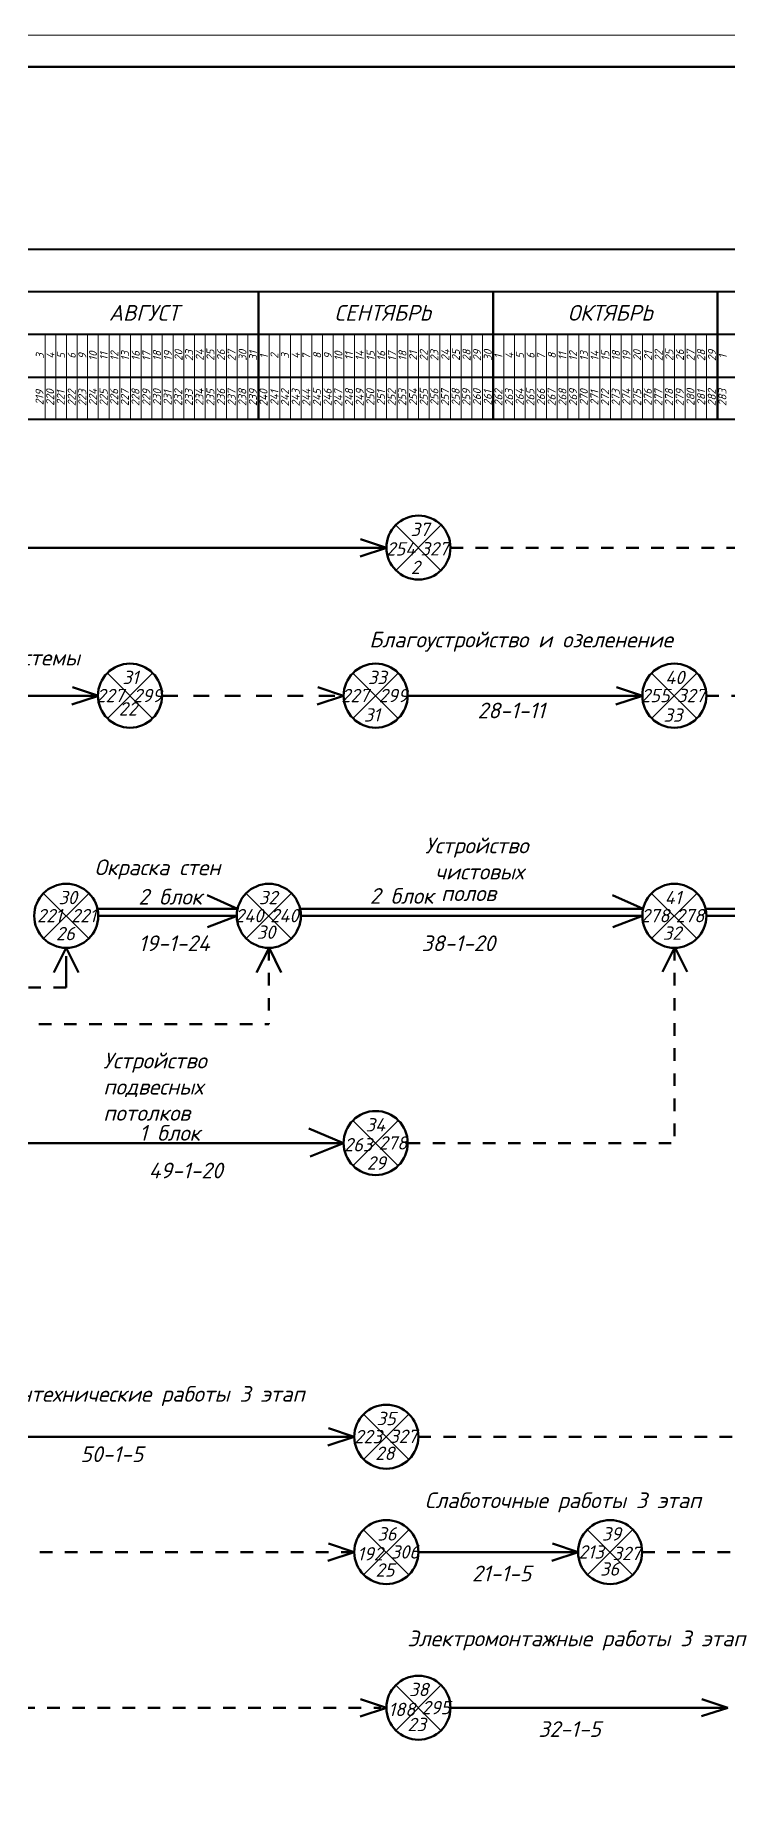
# Model space of a CAD drawing. Header units: millimetres. Extents: x 2279 to 5236, y 896 to 2828.
# Drawn here: x 2729.1 to 2839.4, y 1716.2 to 1997.1 of the extents above; entities that cross this region are included whole.
import ezdxf

# ---------------------------------------------------------------- set-up
doc = ezdxf.new("R2010")
doc.units = ezdxf.units.MM
doc.linetypes.add('1 Граница асфальта 2-1', pattern=[1.5, 0.5, -0.5, 0.5])
doc.linetypes.add('ACAD_ISO02W100', pattern=[15, 12, -3])
for name, color, linetype in [('PDF _!!ОСНОВНАЯ', 7, 'Continuous'), ('PDF _!!ТОНКАЯ', 7, 'Continuous'), ('PDF _0', 7, 'Continuous'), ('PDF _Текст', 7, 'Continuous')]:
    doc.layers.add(name, color=color, linetype=linetype)
doc.layers.add('Тонкие', color=83, linetype='Continuous', lineweight=15)
doc.styles.add('PDF ISOCPEUR Italic', font='isocpeui.ttf')

msp = doc.modelspace()

# ---------------------------------------------------------------- linework, layer by layer
at = {"lineweight": 50, "ltscale": 10}
for p, q in [((2399.09, 1915.39), (2785.02, 1915.39)), ((2672.77, 1891.84), (2739.06, 1891.84)), ((2788.4, 1891.84), (2825.79, 1891.84)), ((2761.3, 1857.86), (2756.44, 1860.03)), ((2825.9, 1857.86), (2821.04, 1860.03)), ((2761.18, 1856.76), (2739.11, 1856.76)), ((2761.24, 1856.74), (2756.49, 1854.98)), ((2771.39, 1856.74), (2825.79, 1856.74)), ((2825.84, 1856.74), (2821.09, 1854.98)), ((2835.99, 1856.74), (2909.1, 1856.74)), ((2733.98, 1851.66), (2732.02, 1847.74)), ((2733.98, 1851.66), (2735.95, 1847.74)), ((2766.31, 1851.66), (2764.34, 1847.74)), ((2766.31, 1851.66), (2768.27, 1847.74)), ((2830.95, 1851.75), (2828.98, 1847.82)), ((2830.95, 1851.75), (2832.91, 1847.82)), ((2778.2, 1820.54), (2772.63, 1822.87)), ((2727.19, 1820.54), (2778.2, 1820.54)), ((2778.2, 1820.54), (2772.89, 1818.41)), ((2705.09, 1773.74), (2779.9, 1773.74)), ((2790.1, 1755.38), (2815.56, 1755.38)), ((2795.22, 1730.58), (2839.4, 1730.58))]:
    msp.add_line(p, q, dxfattribs=at)
at = {"linetype": 'ACAD_ISO02W100', "lineweight": 50, "ltscale": 10}
for p, q in [((2785.02, 1915.39), (2780.81, 1914.02)), ((2785.02, 1915.39), (2780.9, 1916.77)), ((2739.13, 1891.82), (2735.01, 1893.2)), ((2778.2, 1891.82), (2774.09, 1893.2)), ((2825.79, 1891.82), (2821.67, 1893.2)), ((2739.13, 1891.82), (2734.92, 1890.45)), ((2778.2, 1891.82), (2773.99, 1890.45)), ((2825.79, 1891.82), (2821.58, 1890.45)), ((2779.9, 1773.74), (2775.78, 1775.12)), ((2779.9, 1773.74), (2775.69, 1772.37)), ((2779.9, 1755.36), (2775.69, 1753.99)), ((2779.9, 1755.36), (2775.78, 1756.74)), ((2815.56, 1755.36), (2811.35, 1753.99)), ((2815.56, 1755.36), (2811.45, 1756.74)), ((2785.02, 1730.56), (2780.81, 1729.2)), ((2785.02, 1730.56), (2780.9, 1731.94)), ((2839.4, 1730.58), (2835.19, 1729.22)), ((2839.4, 1730.58), (2835.28, 1731.96))]:
    msp.add_line(p, q, dxfattribs=at)
at = {"linetype": '1 Граница асфальта 2-1', "lineweight": 50, "ltscale": 4}
for p, q in [((2795.22, 1915.39), (2914.18, 1915.39)), ((2835.99, 1891.82), (2914.18, 1891.82)), ((2766.26, 1851.66), (2766.26, 1839.52)), ((2830.91, 1851.66), (2830.93, 1820.54)), ((2699.97, 1845.35), (2733.98, 1845.35)), ((2725.66, 1839.52), (2766.26, 1839.52)), ((2788.4, 1820.54), (2830.93, 1820.54)), ((2790.1, 1773.74), (2914.18, 1773.74)), ((2689.79, 1755.36), (2779.9, 1755.36)), ((2825.76, 1755.38), (2914.18, 1755.38)), ((2682.99, 1730.58), (2784.18, 1730.58))]:
    msp.add_line(p, q, dxfattribs=at)
at = {"linetype": '1 Граница асфальта 2-1', "lineweight": 50, "ltscale": 5}
msp.add_line((2749.27, 1891.82), (2778.2, 1891.82), dxfattribs=at)
at = {"linetype": 'ByBlock', "lineweight": 50, "ltscale": 10}
for p, q in [((2738.99, 1857.86), (2761.3, 1857.86)), ((2771.27, 1857.86), (2825.9, 1857.86)), ((2835.87, 1857.86), (2909.22, 1857.86))]:
    msp.add_line(p, q, dxfattribs=at)
at = {"linetype": '1 Граница асфальта 2-1', "lineweight": 50, "ltscale": 10}
msp.add_line((2733.98, 1845.35), (2733.98, 1851.66), dxfattribs=at)
at = {"layer": 'PDF _!!ОСНОВНАЯ', "lineweight": 50}
msp.add_lwpolyline([(2299.1, 1408.07), (3115.1, 1408.07), (3115.1, 1992.03), (2299.1, 1992.03)], close=True, dxfattribs=at)
for points in [[(2764.63, 1956.24), (2764.63, 1935.84)], [(2802.02, 1956.24), (2802.02, 1935.84)], [(2837.75, 1956.24), (2837.75, 1935.84)]]:
    msp.add_lwpolyline(points, dxfattribs=at)
for centre in [(2790.12, 1915.43), (2744.16, 1891.84), (2783.3, 1891.84), (2830.89, 1891.84), (2734, 1856.76), (2766.28, 1856.76), (2830.89, 1856.76), (2783.3, 1820.56), (2785, 1773.76), (2785, 1755.38), (2820.66, 1755.38), (2790.12, 1730.58)]:
    msp.add_circle(centre, 5.1, dxfattribs=at)
at = {"layer": 'PDF _!!ТОНКАЯ', "lineweight": 40}
msp.add_lwpolyline([(2965.44, 1935.84), (2351.35, 1935.84), (2325.87, 1935.84), (2325.87, 1949.42), (2325.87, 1963.01), (2351.35, 1963.01), (2964.99, 1963.01)], close=True, dxfattribs=at)
for points in [[(2325.64, 1956.24), (2325.64, 1956.24), (2965.1, 1956.24)], [(2325.64, 1949.42), (2325.64, 1949.42), (2965.22, 1949.42)], [(2325.64, 1942.61), (2325.64, 1942.61), (2965.22, 1942.61)]]:
    msp.add_lwpolyline(points, dxfattribs=at)
at = {"layer": 'PDF _!!ТОНКАЯ', "lineweight": 25}
for points in [[(2786.5, 1919.01), (2793.7, 1911.77)], [(2786.5, 1911.77), (2793.7, 1919.01)], [(2740.55, 1895.42), (2747.74, 1888.22)], [(2740.55, 1888.22), (2747.74, 1895.42)], [(2779.68, 1895.42), (2786.88, 1888.22)], [(2779.68, 1888.22), (2786.88, 1895.42)], [(2827.27, 1895.42), (2834.46, 1888.22)], [(2827.27, 1888.22), (2834.46, 1895.42)], [(2730.38, 1860.34), (2737.58, 1853.15)], [(2730.38, 1853.15), (2737.58, 1860.34)], [(2762.66, 1860.34), (2769.86, 1853.15)], [(2762.66, 1853.15), (2769.86, 1860.34)], [(2827.27, 1860.34), (2834.46, 1853.15)], [(2827.27, 1853.15), (2834.46, 1860.34)], [(2779.68, 1824.13), (2786.88, 1816.94)], [(2779.68, 1816.94), (2786.88, 1824.13)], [(2781.38, 1777.34), (2788.57, 1770.14)], [(2781.38, 1770.14), (2788.57, 1777.34)], [(2781.38, 1758.95), (2788.57, 1751.76)], [(2781.38, 1751.76), (2788.57, 1758.95)], [(2817.04, 1758.95), (2824.24, 1751.76)], [(2817.04, 1751.76), (2824.24, 1758.95)], [(2786.5, 1734.16), (2793.7, 1726.96)], [(2786.5, 1726.96), (2793.7, 1734.16)]]:
    msp.add_lwpolyline(points, dxfattribs=at)
at = {"layer": 'PDF _0', "lineweight": 20}
for points in [[(2358.31, 1956.24), (2965.1, 1956.24), (2965.22, 1949.42), (2358.31, 1949.42)], [(2358.31, 1942.61), (2965.22, 1942.61), (2965.22, 1935.84), (2358.31, 1935.84)]]:
    msp.add_lwpolyline(points, close=True, dxfattribs=at)
for points in [[(2764.63, 1935.84), (2764.63, 1942.61), (2764.63, 1949.42), (2764.63, 1956.24)], [(2802.02, 1935.84), (2802.02, 1942.61), (2802.02, 1949.42), (2802.02, 1956.24)], [(2837.75, 1935.84), (2837.75, 1942.61), (2837.75, 1949.42), (2837.75, 1956.24)], [(2730.64, 1935.84), (2730.64, 1942.61), (2730.64, 1949.42)], [(2732.33, 1935.84), (2732.33, 1942.61), (2732.33, 1949.42)], [(2734.03, 1935.84), (2734.03, 1942.61), (2734.03, 1949.42)], [(2735.72, 1935.84), (2735.72, 1942.61), (2735.72, 1949.42)], [(2737.41, 1935.84), (2737.41, 1942.61), (2737.41, 1949.42)], [(2739.11, 1935.84), (2739.11, 1942.61), (2739.11, 1949.42)], [(2740.84, 1935.84), (2740.84, 1942.61), (2740.84, 1949.42)], [(2742.53, 1935.84), (2742.53, 1942.61), (2742.53, 1949.42)], [(2744.23, 1935.84), (2744.23, 1942.61), (2744.23, 1949.42)], [(2745.92, 1935.84), (2745.92, 1942.61), (2745.92, 1949.42)], [(2747.62, 1935.84), (2747.62, 1942.61), (2747.62, 1949.42)], [(2749.31, 1935.84), (2749.31, 1942.61), (2749.31, 1949.42)], [(2751.04, 1935.84), (2751.04, 1942.61), (2751.04, 1949.42)], [(2752.74, 1935.84), (2752.74, 1942.61), (2752.74, 1949.42)], [(2754.43, 1935.84), (2754.43, 1942.61), (2754.43, 1949.42)], [(2756.12, 1935.84), (2756.12, 1942.61), (2756.12, 1949.42)], [(2757.82, 1935.84), (2757.82, 1942.61), (2757.82, 1949.42)], [(2759.51, 1935.84), (2759.51, 1942.61), (2759.51, 1949.42)], [(2761.25, 1935.84), (2761.25, 1942.61), (2761.25, 1949.42)], [(2762.94, 1935.84), (2762.94, 1942.61), (2762.94, 1949.42)], [(2766.33, 1935.84), (2766.33, 1942.61), (2766.33, 1949.42)], [(2768.02, 1935.84), (2768.02, 1942.61), (2768.02, 1949.42)], [(2769.71, 1935.84), (2769.71, 1942.61), (2769.71, 1949.42)], [(2771.41, 1935.84), (2771.41, 1942.61), (2771.41, 1949.42)], [(2773.14, 1935.84), (2773.14, 1942.61), (2773.14, 1949.42)], [(2774.84, 1935.84), (2774.84, 1942.61), (2774.84, 1949.42)], [(2776.53, 1935.84), (2776.53, 1942.61), (2776.53, 1949.42)], [(2778.22, 1935.84), (2778.22, 1942.61), (2778.22, 1949.42)], [(2779.92, 1935.84), (2779.92, 1942.61), (2779.92, 1949.42)], [(2781.61, 1935.84), (2781.61, 1942.61), (2781.61, 1949.42)], [(2783.35, 1935.84), (2783.35, 1942.61), (2783.35, 1949.42)], [(2785.04, 1935.84), (2785.04, 1942.61), (2785.04, 1949.42)], [(2786.73, 1935.84), (2786.73, 1942.61), (2786.73, 1949.42)], [(2788.43, 1935.84), (2788.43, 1942.61), (2788.43, 1949.42)], [(2790.12, 1935.84), (2790.12, 1942.61), (2790.12, 1949.42)], [(2791.81, 1935.84), (2791.81, 1942.61), (2791.81, 1949.42)], [(2793.51, 1935.84), (2793.51, 1942.61), (2793.51, 1949.42)], [(2795.24, 1935.84), (2795.24, 1942.61), (2795.24, 1949.42)], [(2796.93, 1935.84), (2796.93, 1942.61), (2796.93, 1949.42)], [(2798.63, 1935.84), (2798.63, 1942.61), (2798.63, 1949.42)], [(2800.32, 1935.84), (2800.32, 1942.61), (2800.32, 1949.42)], [(2803.71, 1935.84), (2803.71, 1942.61), (2803.71, 1949.42)], [(2805.44, 1935.84), (2805.44, 1942.61), (2805.44, 1949.42)], [(2807.14, 1935.84), (2807.14, 1942.61), (2807.14, 1949.42)], [(2808.83, 1935.84), (2808.83, 1942.61), (2808.83, 1949.42)], [(2810.52, 1935.84), (2810.52, 1942.61), (2810.52, 1949.42)], [(2812.22, 1935.84), (2812.22, 1942.61), (2812.22, 1949.42)], [(2813.91, 1935.84), (2813.91, 1942.61), (2813.91, 1949.42)], [(2815.65, 1935.84), (2815.65, 1942.61), (2815.65, 1949.42)], [(2817.34, 1935.84), (2817.34, 1942.61), (2817.34, 1949.42)], [(2819.03, 1935.84), (2819.03, 1942.61), (2819.03, 1949.42)], [(2820.73, 1935.84), (2820.73, 1942.61), (2820.73, 1949.42)], [(2822.42, 1935.84), (2822.42, 1942.61), (2822.42, 1949.42)], [(2824.11, 1935.84), (2824.11, 1942.61), (2824.11, 1949.42)], [(2825.81, 1935.84), (2825.81, 1942.61), (2825.81, 1949.42)], [(2827.54, 1935.84), (2827.54, 1942.61), (2827.54, 1949.42)], [(2829.24, 1935.84), (2829.24, 1942.61), (2829.24, 1949.42)], [(2830.93, 1935.84), (2830.93, 1942.61), (2830.93, 1949.42)], [(2832.62, 1935.84), (2832.62, 1942.61), (2832.62, 1949.42)], [(2834.32, 1935.84), (2834.32, 1942.61), (2834.32, 1949.42)], [(2836.01, 1935.84), (2836.01, 1942.61), (2836.01, 1949.42)]]:
    msp.add_lwpolyline(points, dxfattribs=at)
at = {"layer": 'Тонкие', "color": 7}
msp.add_line((2279.1, 1997.07), (3120.1, 1997.07), dxfattribs=at)

# ---------------------------------------------------------------- texts
at = {"layer": 'PDF _Текст', "attachment_point": 7, "style": 'PDF ISOCPEUR Italic'}
for s, insert, char_height in [('АВГУСТ', (2740.8, 1951.58), 2.5), ('СЕНТЯБРЬ', (2776.74, 1951.58), 2.5), ('ОКТЯБРЬ', (2813.91, 1951.58), 2.5), ('37', (2788.87, 1917.27), 2.125), ('2', (2788.91, 1911.22), 2.12), ('Благоустройство и озеленение', (2782.28, 1898.85), 2.4999), ('Устройство легкой штукатурной системы ', (2672.01, 1895.98), 2.4999), ('33', (2782.06, 1893.68), 2.125), ('40', (2829.44, 1893.68), 2.125), ('22', (2742.38, 1888.68), 2.125), ('28-1-11', (2799.53, 1888.23), 2.5), ('31', (2781.42, 1887.71), 2.125), ('33', (2829.16, 1887.68), 2.125), ('Устройство\\P чистовых', (2791.18, 1862.55), 2.5), ('Окраска стен', (2738.5, 1862.56), 2.4999), ('30', (2732.77, 1858.61), 2.125), ('32', (2764.7, 1858.61), 2.125), ('полов', (2793.72, 1859.11), 2.5), ('41', (2829.35, 1858.61), 2.125), ('26', (2732.37, 1852.87), 2.125), ('19-1-24', (2745.53, 1851.14), 2.5), ('30', (2764.36, 1853.09), 2.125), ('38-1-20', (2790.62, 1851.14), 2.5), ('32', (2829.05, 1852.94), 2.125), ('34', (2781.71, 1822.4), 2.125), ('278', (2783.78, 1819.52), 2.125), ('49-1-20', (2747.14, 1814.93), 2.5), ('29', (2781.89, 1816.32), 2.125), ('Сантехнические работы 3 этап', (2723.02, 1778.66), 2.4999), ('35', (2783.45, 1775.6), 2.125), ('50-1-5', (2736.26, 1769.73), 2.5), ('223', (2779.91, 1772.72), 2.125), ('28', (2783.24, 1770.06), 2.125), ('Слаботочные работы 3 этап', (2791.12, 1761.71), 2.4999), ('36', (2783.57, 1757.22), 2.125), ('39', (2819.33, 1757.22), 2.125), ('25', (2783.29, 1751.46), 2.125), ('21-1-5', (2798.65, 1750.72), 2.5), ('36', (2819.05, 1751.63), 2.125), ('Электромонтажные работы 3 этап', (2788.36, 1739.7), 2.4999), ('38', (2788.63, 1732.42), 2.125), ('23', (2788.36, 1726.85), 2.125), ('32-1-5', (2809.23, 1725.93), 2.5)]:
    msp.add_mtext(s, dxfattribs=dict(at, insert=insert, char_height=char_height))
at = {"layer": 'PDF _Текст', "attachment_point": 7, "rotation": 90, "style": 'PDF ISOCPEUR Italic'}
for s, insert, char_height in [('3', (2730.43, 1945.53), 1.27), ('4', (2732.12, 1945.53), 1.27), ('5', (2733.81, 1945.53), 1.27), ('6', (2735.51, 1945.53), 1.27), ('9', (2737.2, 1945.49), 1.27), ('10', (2738.89, 1945.19), 1.275), ('11', (2740.63, 1945.28), 1.275), ('12', (2742.32, 1945.19), 1.275), ('13', (2744.02, 1945.19), 1.275), ('16', (2745.71, 1945.19), 1.275), ('17', (2747.41, 1945.15), 1.275), ('18', (2749.1, 1945.19), 1.275), ('19', (2750.83, 1945.19), 1.275), ('20', (2752.53, 1945.19), 1.275), ('23', (2754.22, 1945.15), 1.275), ('24', (2755.91, 1945.19), 1.275), ('25', (2757.61, 1945.19), 1.275), ('26', (2759.3, 1945.19), 1.275), ('27', (2761, 1945.15), 1.275), ('30', (2762.73, 1945.19), 1.275), ('31', (2764.42, 1945.23), 1.275), ('1', (2766.12, 1945.53), 1.27), ('2', (2767.81, 1945.53), 1.27), ('3', (2769.5, 1945.53), 1.27), ('4', (2771.2, 1945.53), 1.27), ('7', (2772.9, 1945.4), 1.27), ('8', (2774.62, 1945.53), 1.27), ('9', (2776.32, 1945.49), 1.27), ('10', (2778.01, 1945.19), 1.275), ('11', (2779.7, 1945.28), 1.275), ('14', (2781.4, 1945.19), 1.275), ('15', (2783.13, 1945.19), 1.275), ('16', (2784.83, 1945.19), 1.275), ('17', (2786.53, 1945.15), 1.275), ('18', (2788.21, 1945.19), 1.275), ('21', (2789.91, 1945.23), 1.275), ('22', (2791.6, 1945.15), 1.275), ('23', (2793.29, 1945.15), 1.275), ('24', (2795.03, 1945.19), 1.275), ('25', (2796.72, 1945.19), 1.275), ('28', (2798.42, 1945.15), 1.275), ('29', (2800.11, 1945.15), 1.275), ('30', (2801.8, 1945.19), 1.275), ('1', (2803.5, 1945.53), 1.27), ('4', (2805.23, 1945.53), 1.27), ('5', (2806.93, 1945.53), 1.27), ('6', (2808.62, 1945.53), 1.27), ('7', (2810.32, 1945.4), 1.27), ('8', (2812.01, 1945.53), 1.27), ('11', (2813.7, 1945.28), 1.275), ('12', (2815.39, 1945.19), 1.275), ('13', (2817.13, 1945.19), 1.275), ('14', (2818.82, 1945.19), 1.275), ('15', (2820.52, 1945.19), 1.275), ('18', (2822.21, 1945.19), 1.275), ('19', (2823.9, 1945.19), 1.275), ('20', (2825.6, 1945.19), 1.275), ('21', (2827.33, 1945.23), 1.275), ('22', (2829.02, 1945.15), 1.275), ('25', (2830.72, 1945.19), 1.275), ('26', (2832.41, 1945.19), 1.275), ('27', (2834.12, 1945.15), 1.275), ('28', (2835.8, 1945.15), 1.275), ('29', (2837.53, 1945.15), 1.275), ('1', (2839.23, 1945.53), 1.27), ('219', (2730.38, 1938.12), 1.275), ('220', (2732.08, 1938.04), 1.275), ('221', (2733.77, 1938.08), 1.275), ('222', (2735.51, 1937.99), 1.275), ('223', (2737.2, 1937.99), 1.275), ('224', (2738.89, 1938.04), 1.275), ('225', (2740.59, 1937.99), 1.275), ('226', (2742.28, 1938.04), 1.275), ('227', (2743.98, 1937.99), 1.275), ('228', (2745.67, 1937.99), 1.275), ('229', (2747.4, 1937.99), 1.275), ('230', (2749.1, 1938.04), 1.275), ('231', (2750.79, 1938.08), 1.275), ('232', (2752.48, 1937.99), 1.275), ('233', (2754.18, 1937.99), 1.275), ('234', (2755.87, 1938.04), 1.275), ('235', (2757.61, 1937.99), 1.275), ('236', (2759.3, 1938.04), 1.275), ('237', (2761, 1937.99), 1.275), ('238', (2762.69, 1937.99), 1.275), ('239', (2764.38, 1937.99), 1.275), ('240', (2766.07, 1937.95), 1.275), ('241', (2767.81, 1938.04), 1.275), ('242', (2769.5, 1937.95), 1.275), ('243', (2771.2, 1937.95), 1.275), ('244', (2772.89, 1937.95), 1.275), ('245', (2774.58, 1937.95), 1.275), ('246', (2776.28, 1937.99), 1.275), ('247', (2777.98, 1937.91), 1.275), ('248', (2779.7, 1937.95), 1.275), ('249', (2781.4, 1937.95), 1.275), ('250', (2783.09, 1938.04), 1.275), ('251', (2784.78, 1938.08), 1.275), ('252', (2786.48, 1937.99), 1.275), ('253', (2788.17, 1937.99), 1.275), ('254', (2789.91, 1938.04), 1.275), ('255', (2791.6, 1937.99), 1.275), ('256', (2793.29, 1938.04), 1.275), ('257', (2795, 1937.99), 1.275), ('258', (2796.68, 1937.99), 1.275), ('259', (2798.37, 1937.99), 1.275), ('260', (2800.07, 1938.04), 1.275), ('261', (2801.8, 1938.08), 1.275), ('262', (2803.5, 1937.99), 1.275), ('263', (2805.19, 1937.99), 1.275), ('264', (2806.88, 1938.04), 1.275), ('265', (2808.58, 1937.99), 1.275), ('266', (2810.27, 1938.04), 1.275), ('267', (2811.97, 1937.99), 1.275), ('268', (2813.7, 1937.99), 1.275), ('269', (2815.39, 1937.99), 1.275), ('270', (2817.1, 1938.04), 1.275), ('271', (2818.79, 1938.08), 1.275), ('272', (2820.48, 1937.99), 1.275), ('273', (2822.18, 1937.99), 1.275), ('274', (2823.87, 1938.04), 1.275), ('275', (2825.61, 1937.99), 1.275), ('276', (2827.3, 1938.04), 1.275), ('277', (2828.99, 1937.99), 1.275), ('278', (2830.69, 1937.99), 1.275), ('279', (2832.38, 1937.99), 1.275), ('280', (2834.1, 1938.04), 1.275), ('281', (2835.8, 1938.08), 1.275), ('282', (2837.49, 1937.99), 1.275), ('283', (2839.18, 1937.99), 1.275)]:
    msp.add_mtext(s, dxfattribs=dict(at, insert=insert, char_height=char_height))
at = {"layer": 'PDF _Текст', "attachment_point": 7, "style": 'PDF ISOCPEUR Italic'}
for s, insert, char_height, width in [('254', (2785, 1914.17), 2.125, 7.7092), ('327', (2790.45, 1914.18), 2.125, 7.7092), ('31', (2742.95, 1893.68), 2.125, 1.6988), (' 227', (2738.82, 1890.8), 2.125, 2.8783), ('299', (2744.66, 1890.8), 2.125, 3.9745), (' 227', (2777.82, 1890.8), 2.125, 2.8783), ('299', (2783.8, 1890.8), 2.125, 3.9745), ('255', (2825.59, 1890.8), 2.125, 3.9745), (' 327', (2831.33, 1890.8), 2.125, 2.8783), ('2 блок', (2745.49, 1858.55), 2.5, 28.7299), ('2 блок', (2782.37, 1858.68), 2.5, 28.7299), (' 221', (2729.35, 1855.73), 2.125, 2.8783), ('221', (2734.78, 1855.73), 2.125, 3.9745), (' 240', (2760.9, 1855.73), 2.125, 2.8783), ('240', (2766.51, 1855.73), 2.125, 3.9745), (' 278', (2825.55, 1855.73), 2.125, 2.8783), ('278', (2831.11, 1855.73), 2.125, 3.9745), ('Устройство подвесных потолков', (2739.91, 1824.11), 2.4999, 21.9858), ('1 блок', (2745.64, 1820.92), 2.5, 28.7299), (' 263', (2778.26, 1819.23), 2.125, 2.8783), ('327', (2785.47, 1772.76), 2.125, 2.8783), ('192', (2780.37, 1754.05), 2.125, 2.8783), ('306', (2785.72, 1754.34), 2.125, 3.63), ('213', (2815.63, 1754.34), 2.125, 3.63), ('327', (2821.05, 1754.1), 2.125, 2.8783), ('188', (2785.33, 1729.25), 2.125, 2.8783), ('295', (2790.62, 1729.54), 2.125, 3.63)]:
    msp.add_mtext(s, dxfattribs=dict(at, insert=insert, char_height=char_height, width=width))

doc.saveas('drawing.dxf')
